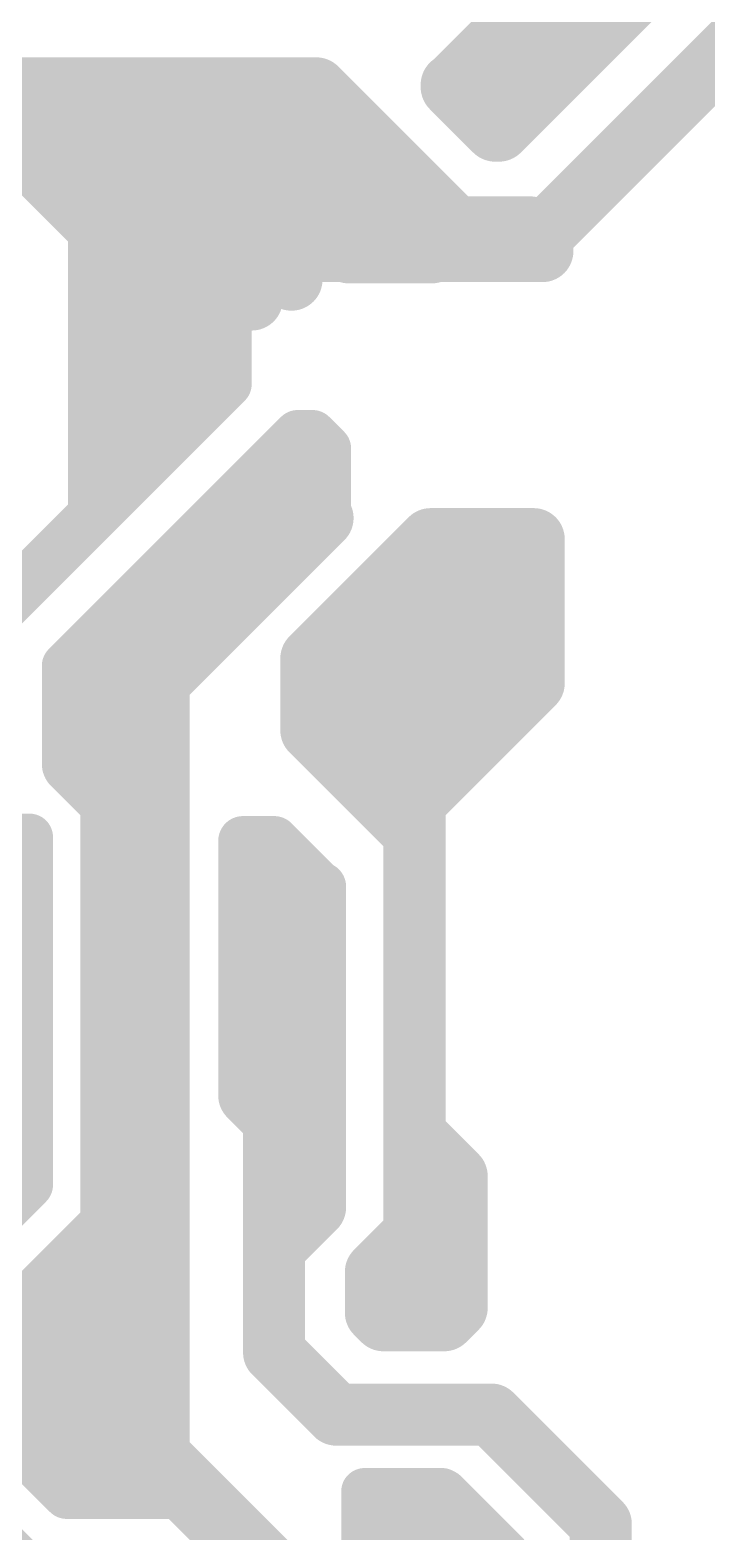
# Model space of a CAD drawing. Extents: x 13 to 23.9, y 0.2 to 11.6.
# Drawn here: x 17.066 to 17.61, y 8.956 to 10.165 of the extents above; entities that cross this region are included whole.
import ezdxf

# ---------------------------------------------------------------- set-up
doc = ezdxf.new("R2010")
doc.units = 0
doc.header["$MEASUREMENT"] = 0
doc.layers.add('BOTTOM', color=250, linetype='Continuous')
doc.layers.get('0').off()

# ---------------------------------------------------------------- blocks, each defined once
blk = doc.blocks.new('UNIT_DISC')
at = {"linetype": 'Continuous', "const_width": 0.5}
blk.add_lwpolyline([(0.25, 0, 1), (-0.25, 0, 1)], format="xyb", close=True, dxfattribs=at)
blk = doc.blocks.new('SHAPE_EL_780_780_0_0_0_0')
at = {"xscale": 0.078, "yscale": 0.078, "zscale": 0.078}
blk.add_blockref('UNIT_DISC', (0, 0), dxfattribs=at)
blk = doc.blocks.new('P_EX78Y78D16A')
at = {"layer": 'BOTTOM'}
blk.add_blockref('SHAPE_EL_780_780_0_0_0_0', (0, 0), dxfattribs=at)
blk = doc.blocks.new('C18')
for p in [(16.93, 9.1), (17.07, 9.1)]:
    blk.add_blockref('P_EX78Y78D16A', p)
blk = doc.blocks.new('R39')
for p in [(17.336, 10.012), (17.337, 9.612)]:
    blk.add_blockref('P_EX78Y78D16A', p)
blk = doc.blocks.new('JP6')
for p in [(17.375, 9.15), (17.375, 8.95)]:
    blk.add_blockref('P_EX78Y78D16A', p)
blk = doc.blocks.new('JP7')
for p in [(17.262, 10.487), (17.262, 9.787)]:
    blk.add_blockref('P_EX78Y78D16A', p)
blk = doc.blocks.new('R40')
for p in [(17.436, 10.125), (17.437, 9.725)]:
    blk.add_blockref('P_EX78Y78D16A', p)
blk = doc.blocks.new('SHAPE_OV_800_1100_0_0_0_0')
at = {"linetype": 'Continuous', "const_width": 0.08}
blk.add_lwpolyline([(0, -0.015), (0, 0.015)], dxfattribs=at)
at = {"xscale": 0.08, "yscale": 0.08, "zscale": 0.08}
for p in [(0, 0.015), (0, -0.015)]:
    blk.add_blockref('UNIT_DISC', p, dxfattribs=at)
blk = doc.blocks.new('P_OX80Y110D17A')
at = {"layer": 'BOTTOM'}
blk.add_blockref('SHAPE_OV_800_1100_0_0_0_0', (0, 0), dxfattribs=at)
blk = doc.blocks.new('U4')
for p in [(17.04, 9.451), (17.15, 9.451), (17.26, 9.451)]:
    blk.add_blockref('P_OX80Y110D17A', p)
blk = doc.blocks.new('POLY_S7_L2_26442')
at = {"layer": 'BOTTOM'}
for points in [[(17.179, 9.246), (17.098, 8.993), (17.13, 9.25)], [(17.13, 9.25), (17.098, 8.993), (17.122, 9.197)], [(17.171, 8.995), (17.098, 8.993), (17.179, 9.246)], [(17.122, 9.197), (17.098, 8.993), (17.034, 9.112)], [(17.034, 9.112), (17.098, 8.993), (17.03, 9.067)]]:
    blk.add_solid(points, dxfattribs=at)

msp = doc.modelspace()

# ---------------------------------------------------------------- linework, layer by layer
at = {"layer": 'BOTTOM', "linetype": 'Continuous'}
for points, const_width in [([(17.483, 10.005), (17.722, 10.244)], 0.05), ([(17.4, 10.124), (17.513, 10.237)], 0.038), ([(17.426, 10.112), (17.527, 10.213)], 0.05), ([(17.443, 10.084), (17.564, 10.205)], 0.05), ([(17.437, 10.129), (17.507, 10.199)], 0.038), ([(17.475, 10.125), (17.55, 10.2)], 0.038), ([(17.477, 10.121), (17.55, 10.194)], 0.038), ([(17.419, 10.129), (17.437, 10.129)], 0.038), ([(16.841, 10.124), (17.076, 10.124)], 0.038), ([(17.066, 10.118), (17.296, 10.118)], 0.05), ([(17.076, 10.124), (17.085, 10.115)], 0.038), ([(17.296, 10.118), (17.409, 10.005)], 0.05), ([(17.405, 10.119), (17.405, 10.121)], 0.05), ([(17.405, 10.119), (17.44, 10.084)], 0.05), ([(17.085, 10.115), (17.191, 10.115)], 0.038), ([(17.108, 10.079), (17.147, 10.118)], 0.03), ([(17.266, 10.102), (17.324, 10.044)], 0.05), ([(16.845, 10.1), (17.079, 10.1)], 0.038), ([(17.15, 9.862), (17.15, 10.1)], 0.038), ([(17.08, 10.095), (17.17, 10.095)], 0.03), ([(17.15, 9.825), (17.15, 10.1)], 0.02), ([(17.44, 10.084), (17.443, 10.084)], 0.05), ([(16.792, 10.079), (17.108, 10.079)], 0.03), ([(16.813, 10.075), (17.262, 10.075)], 0.038), ([(17.244, 9.948), (17.244, 10.064)], 0.05), ([(17.048, 10.064), (17.129, 9.983)], 0.03), ([(17.194, 10.052), (17.205, 10.063)], 0.03), ([(17.205, 10.063), (17.216, 10.063)], 0.03), ([(17.276, 9.964), (17.276, 10.057)], 0.05), ([(17.087, 10.052), (17.088, 10.052)], 0.03), ([(17.087, 10.052), (17.168, 10.052)], 0.03), ([(17.088, 10.052), (17.107, 10.033)], 0.03), ([(17.168, 10.052), (17.189, 10.031)], 0.03), ([(17.194, 10.052), (17.226, 10.052)], 0.03), ([(17.226, 10.052), (17.234, 10.06)], 0.03), ([(17.294, 10.015), (17.335, 10.056)], 0.038), ([(17.324, 10.044), (17.34, 10.044)], 0.05), ([(17.335, 10.056), (17.357, 10.056)], 0.038), ([(17.348, 10.05), (17.364, 10.05)], 0.05), ([(17.115, 9.775), (17.115, 10.04)], 0.038), ([(17.107, 10.033), (17.171, 10.033)], 0.03), ([(17.171, 9.828), (17.171, 10.033)], 0.03), ([(17.194, 9.859), (17.194, 10.029)], 0.038), ([(17.225, 9.88), (17.225, 10.029)], 0.038), ([(17.13, 9.814), (17.13, 10.014)], 0.038), ([(17.294, 9.981), (17.294, 10.015)], 0.038), ([(17.336, 10.012), (17.469, 10.012)], 0.038), ([(17.337, 10.012), (17.462, 10.012)], 0.038), ([(17.409, 10.005), (17.483, 10.005)], 0.05), ([(17.438, 9.981), (17.469, 10.012)], 0.038), ([(17.322, 9.986), (17.389, 9.986)], 0.05), ([(17.385, 9.987), (17.478, 9.987)], 0.05), ([(17.129, 9.983), (17.13, 9.983)], 0.03), ([(17.294, 9.981), (17.438, 9.981)], 0.038), ([(17.027, 9.682), (17.225, 9.88)], 0.038), ([(17.15, 9.837), (17.15, 9.875)], 0.038), ([(17.15, 9.83), (17.15, 9.885)], 0.02), ([(17.094, 9.653), (17.281, 9.84)], 0.038), ([(17.281, 9.84), (17.293, 9.84)], 0.038), ([(17.293, 9.84), (17.305, 9.828)], 0.038), ([(17.305, 9.789), (17.305, 9.828)], 0.038), ([(17.23, 9.759), (17.289, 9.818)], 0.038), ([(17.1, 9.65), (17.225, 9.775)], 0.05), ([(17.169, 9.64), (17.301, 9.772)], 0.05), ([(17.225, 9.775), (17.262, 9.775)], 0.05), ([(17.305, 9.771), (17.305, 9.79)], 0.038), ([(16.96, 9.62), (17.115, 9.775)], 0.038), ([(17.271, 9.737), (17.305, 9.771)], 0.038), ([(17.292, 9.659), (17.388, 9.755)], 0.05), ([(17.388, 9.755), (17.471, 9.755)], 0.05), ([(17.471, 9.639), (17.471, 9.755)], 0.05), ([(17.433, 9.642), (17.433, 9.736)], 0.05), ([(17.131, 9.648), (17.217, 9.734)], 0.05), ([(17.197, 9.737), (17.271, 9.737)], 0.038), ([(17.399, 9.582), (17.399, 9.734)], 0.05), ([(17.1, 9.65), (17.175, 9.725)], 0.04), ([(17.364, 9.595), (17.364, 9.699)], 0.05), ([(17.351, 9.667), (17.351, 9.676)], 0.05), ([(17.319, 9.635), (17.351, 9.667)], 0.05), ([(17.292, 9.601), (17.292, 9.659)], 0.05), ([(17.1, 9.6), (17.1, 9.65)], 0.05), ([(17.1, 9.587), (17.1, 9.65)], 0.04), ([(17.131, 9.574), (17.131, 9.648)], 0.05), ([(17.169, 9.486), (17.169, 9.64)], 0.05), ([(17.367, 9.535), (17.471, 9.639)], 0.05), ([(17.386, 9.595), (17.433, 9.642)], 0.05), ([(17.1, 9.575), (17.1, 9.637)], 0.05), ([(17.337, 9.612), (17.375, 9.574)], 0.05), ([(17.1, 9.574), (17.1, 9.6)], 0.05), ([(17.292, 9.601), (17.375, 9.518)], 0.05), ([(17.1, 9.574), (17.162, 9.512)], 0.05), ([(17.375, 9.15), (17.375, 9.574)], 0.05), ([(17.131, 9.492), (17.131, 9.565)], 0.05), ([(17.375, 9.517), (17.375, 9.518)], 0.05), ([(17.005, 9.515), (17.065, 9.515)], 0.038), ([(17.065, 9.475), (17.065, 9.515)], 0.038), ([(17.125, 9.515), (17.175, 9.515)], 0.038), ([(17.125, 9.44), (17.125, 9.515)], 0.038), ([(17.175, 9.295), (17.175, 9.515)], 0.038), ([(17.237, 9.325), (17.237, 9.512)], 0.04), ([(17.237, 9.512), (17.262, 9.512)], 0.04), ([(17.262, 9.512), (17.3, 9.474)], 0.04), ([(17.005, 9.505), (17.065, 9.505)], 0.038), ([(17.065, 9.255), (17.065, 9.505)], 0.038), ([(17.3, 9.337), (17.3, 9.475)], 0.04), ([(17.3, 9.387), (17.3, 9.474)], 0.04), ([(17.125, 9.205), (17.125, 9.46)], 0.038), ([(17.262, 9.1), (17.262, 9.45)], 0.05), ([(17.15, 9.25), (17.15, 9.425)], 0.04), ([(17.175, 9.02), (17.175, 9.427)], 0.038), ([(17.295, 9.217), (17.295, 9.381)], 0.05), ([(17.242, 9.307), (17.242, 9.342)], 0.05), ([(17.242, 9.307), (17.259, 9.29)], 0.05), ([(17.065, 9.235), (17.065, 9.285)], 0.038), ([(17.376, 9.275), (17.409, 9.242)], 0.05), ([(16.935, 9.15), (17.05, 9.265)], 0.038), ([(17.409, 9.136), (17.409, 9.242)], 0.05), ([(16.925, 9.095), (17.065, 9.235)], 0.038), ([(17.375, 9.196), (17.375, 9.239)], 0.05), ([(17.262, 9.184), (17.295, 9.217)], 0.05), ([(17.03, 9.11), (17.125, 9.205)], 0.038), ([(17.344, 9.165), (17.375, 9.196)], 0.05), ([(17.38, 9.158), (17.38, 9.185)], 0.05), ([(17.344, 9.132), (17.344, 9.165)], 0.05), ([(17.344, 9.132), (17.35, 9.126)], 0.05), ([(17.399, 9.126), (17.409, 9.136)], 0.05), ([(17.35, 9.126), (17.399, 9.126)], 0.05), ([(17.262, 9.1), (17.312, 9.05)], 0.05), ([(17.275, 9.087), (17.312, 9.05)], 0.05), ([(17.312, 9.05), (17.437, 9.05)], 0.05), ([(17.437, 9.05), (17.525, 8.962)], 0.05), ([(16.94, 9.05), (17.07, 8.92)], 0.038), ([(17.03, 9.05), (17.095, 8.985)], 0.038), ([(17.175, 9.02), (17.341, 8.854)], 0.038), ([(17.175, 8.995), (17.28, 8.89)], 0.038), ([(17.095, 8.985), (17.2, 8.985)], 0.038), ([(17.2, 8.985), (17.275, 8.91)], 0.038), ([(17.215, 8.98), (17.31, 8.885)], 0.038), ([(17.335, 8.947), (17.335, 8.988)], 0.038), ([(17.335, 8.988), (17.397, 8.988)], 0.038), ([(17.359, 8.988), (17.397, 8.988)], 0.038), ([(17.384, 8.987), (17.397, 8.987)], 0.038), ([(17.397, 8.984), (17.397, 8.988)], 0.038), ([(17.399, 8.987), (17.45, 8.936)], 0.038), ([(17.389, 8.976), (17.435, 8.93)], 0.038), ([(17.525, 8.025), (17.525, 8.962)], 0.05), ([(17.375, 8.95), (17.425, 8.9)], 0.05), ([(17.375, 8.95), (17.437, 8.888)], 0.05), ([(17.335, 8.947), (17.425, 8.857)], 0.038)]:
    msp.add_lwpolyline(points, dxfattribs=dict(at, const_width=const_width))

# ---------------------------------------------------------------- block references
for name in ['JP7', 'R40', 'R39', 'U4', 'POLY_S7_L2_26442', 'JP6', 'C18']:
    msp.add_blockref(name, (0, 0))
at = {"layer": 'BOTTOM'}
for p, xscale, yscale, zscale in [((17.419, 10.129), 0.038, 0.038, 0.038), ((17.437, 10.129), 0.038, 0.038, 0.038), ((17.437, 10.129), 0.038, 0.038, 0.038), ((17.066, 10.118), 0.05, 0.05, 0.05), ((17.076, 10.124), 0.038, 0.038, 0.038), ((17.076, 10.124), 0.038, 0.038, 0.038), ((17.296, 10.118), 0.05, 0.05, 0.05), ((17.296, 10.118), 0.05, 0.05, 0.05), ((17.405, 10.121), 0.05, 0.05, 0.05), ((17.405, 10.119), 0.05, 0.05, 0.05), ((17.405, 10.119), 0.05, 0.05, 0.05), ((17.4, 10.124), 0.038, 0.038, 0.038), ((17.426, 10.112), 0.05, 0.05, 0.05), ((17.475, 10.125), 0.038, 0.038, 0.038), ((17.477, 10.121), 0.038, 0.038, 0.038), ((17.085, 10.115), 0.038, 0.038, 0.038), ((17.085, 10.115), 0.038, 0.038, 0.038), ((17.147, 10.118), 0.03, 0.03, 0.03), ((17.191, 10.115), 0.038, 0.038, 0.038), ((17.266, 10.102), 0.05, 0.05, 0.05), ((17.079, 10.1), 0.038, 0.038, 0.038), ((17.15, 10.1), 0.038, 0.038, 0.038), ((17.08, 10.095), 0.03, 0.03, 0.03), ((17.15, 10.1), 0.02, 0.02, 0.02), ((17.17, 10.095), 0.03, 0.03, 0.03), ((17.44, 10.084), 0.05, 0.05, 0.05), ((17.44, 10.084), 0.05, 0.05, 0.05), ((17.443, 10.084), 0.05, 0.05, 0.05), ((17.443, 10.084), 0.05, 0.05, 0.05), ((17.108, 10.079), 0.03, 0.03, 0.03), ((17.108, 10.079), 0.03, 0.03, 0.03), ((17.244, 10.064), 0.05, 0.05, 0.05), ((17.262, 10.075), 0.038, 0.038, 0.038), ((17.205, 10.063), 0.03, 0.03, 0.03), ((17.205, 10.063), 0.03, 0.03, 0.03), ((17.216, 10.063), 0.03, 0.03, 0.03), ((17.276, 10.057), 0.05, 0.05, 0.05), ((17.087, 10.052), 0.03, 0.03, 0.03), ((17.087, 10.052), 0.03, 0.03, 0.03), ((17.088, 10.052), 0.03, 0.03, 0.03), ((17.088, 10.052), 0.03, 0.03, 0.03), ((17.168, 10.052), 0.03, 0.03, 0.03), ((17.168, 10.052), 0.03, 0.03, 0.03), ((17.194, 10.052), 0.03, 0.03, 0.03), ((17.194, 10.052), 0.03, 0.03, 0.03), ((17.226, 10.052), 0.03, 0.03, 0.03), ((17.226, 10.052), 0.03, 0.03, 0.03), ((17.234, 10.06), 0.03, 0.03, 0.03), ((17.324, 10.044), 0.05, 0.05, 0.05), ((17.324, 10.044), 0.05, 0.05, 0.05), ((17.34, 10.044), 0.05, 0.05, 0.05), ((17.335, 10.056), 0.038, 0.038, 0.038), ((17.335, 10.056), 0.038, 0.038, 0.038), ((17.348, 10.05), 0.05, 0.05, 0.05), ((17.357, 10.056), 0.038, 0.038, 0.038), ((17.364, 10.05), 0.05, 0.05, 0.05), ((17.115, 10.04), 0.038, 0.038, 0.038), ((17.107, 10.033), 0.03, 0.03, 0.03), ((17.107, 10.033), 0.03, 0.03, 0.03), ((17.171, 10.033), 0.03, 0.03, 0.03), ((17.171, 10.033), 0.03, 0.03, 0.03), ((17.189, 10.031), 0.03, 0.03, 0.03), ((17.194, 10.029), 0.038, 0.038, 0.038), ((17.225, 10.029), 0.038, 0.038, 0.038), ((17.13, 10.014), 0.038, 0.038, 0.038), ((17.294, 10.015), 0.038, 0.038, 0.038), ((17.294, 10.015), 0.038, 0.038, 0.038), ((17.336, 10.012), 0.038, 0.038, 0.038), ((17.337, 10.012), 0.038, 0.038, 0.038), ((17.409, 10.005), 0.05, 0.05, 0.05), ((17.409, 10.005), 0.05, 0.05, 0.05), ((17.462, 10.012), 0.038, 0.038, 0.038), ((17.469, 10.012), 0.038, 0.038, 0.038), ((17.469, 10.012), 0.038, 0.038, 0.038), ((17.483, 10.005), 0.05, 0.05, 0.05), ((17.483, 10.005), 0.05, 0.05, 0.05), ((17.322, 9.986), 0.05, 0.05, 0.05), ((17.385, 9.987), 0.05, 0.05, 0.05), ((17.389, 9.986), 0.05, 0.05, 0.05), ((17.478, 9.987), 0.05, 0.05, 0.05), ((17.129, 9.983), 0.03, 0.03, 0.03), ((17.129, 9.983), 0.03, 0.03, 0.03), ((17.13, 9.983), 0.03, 0.03, 0.03), ((17.294, 9.981), 0.038, 0.038, 0.038), ((17.294, 9.981), 0.038, 0.038, 0.038), ((17.438, 9.981), 0.038, 0.038, 0.038), ((17.438, 9.981), 0.038, 0.038, 0.038), ((17.276, 9.964), 0.05, 0.05, 0.05), ((17.244, 9.948), 0.05, 0.05, 0.05), ((17.15, 9.875), 0.038, 0.038, 0.038), ((17.15, 9.885), 0.02, 0.02, 0.02), ((17.225, 9.88), 0.038, 0.038, 0.038), ((17.225, 9.88), 0.038, 0.038, 0.038), ((17.15, 9.862), 0.038, 0.038, 0.038), ((17.194, 9.859), 0.038, 0.038, 0.038), ((17.281, 9.84), 0.038, 0.038, 0.038), ((17.281, 9.84), 0.038, 0.038, 0.038), ((17.293, 9.84), 0.038, 0.038, 0.038), ((17.293, 9.84), 0.038, 0.038, 0.038), ((17.15, 9.837), 0.038, 0.038, 0.038), ((17.305, 9.828), 0.038, 0.038, 0.038), ((17.305, 9.828), 0.038, 0.038, 0.038), ((17.15, 9.83), 0.02, 0.02, 0.02), ((17.15, 9.825), 0.02, 0.02, 0.02), ((17.171, 9.828), 0.03, 0.03, 0.03), ((17.289, 9.818), 0.038, 0.038, 0.038), ((17.13, 9.814), 0.038, 0.038, 0.038), ((17.225, 9.775), 0.05, 0.05, 0.05), ((17.225, 9.775), 0.05, 0.05, 0.05), ((17.262, 9.775), 0.05, 0.05, 0.05), ((17.301, 9.772), 0.05, 0.05, 0.05), ((17.305, 9.79), 0.038, 0.038, 0.038), ((17.305, 9.789), 0.038, 0.038, 0.038), ((17.115, 9.775), 0.038, 0.038, 0.038), ((17.115, 9.775), 0.038, 0.038, 0.038), ((17.305, 9.771), 0.038, 0.038, 0.038), ((17.305, 9.771), 0.038, 0.038, 0.038), ((17.23, 9.759), 0.038, 0.038, 0.038), ((17.388, 9.755), 0.05, 0.05, 0.05), ((17.388, 9.755), 0.05, 0.05, 0.05), ((17.471, 9.755), 0.05, 0.05, 0.05), ((17.471, 9.755), 0.05, 0.05, 0.05), ((17.433, 9.736), 0.05, 0.05, 0.05), ((17.197, 9.737), 0.038, 0.038, 0.038), ((17.217, 9.734), 0.05, 0.05, 0.05), ((17.271, 9.737), 0.038, 0.038, 0.038), ((17.271, 9.737), 0.038, 0.038, 0.038), ((17.399, 9.734), 0.05, 0.05, 0.05), ((17.175, 9.725), 0.04, 0.04, 0.04), ((17.364, 9.699), 0.05, 0.05, 0.05), ((17.351, 9.676), 0.05, 0.05, 0.05), ((17.351, 9.667), 0.05, 0.05, 0.05), ((17.351, 9.667), 0.05, 0.05, 0.05), ((17.292, 9.659), 0.05, 0.05, 0.05), ((17.292, 9.659), 0.05, 0.05, 0.05), ((17.1, 9.65), 0.05, 0.05, 0.05), ((17.1, 9.65), 0.05, 0.05, 0.05), ((17.094, 9.653), 0.038, 0.038, 0.038), ((17.1, 9.65), 0.04, 0.04, 0.04), ((17.1, 9.65), 0.04, 0.04, 0.04), ((17.131, 9.648), 0.05, 0.05, 0.05), ((17.131, 9.648), 0.05, 0.05, 0.05), ((17.169, 9.64), 0.05, 0.05, 0.05), ((17.169, 9.64), 0.05, 0.05, 0.05), ((17.433, 9.642), 0.05, 0.05, 0.05), ((17.433, 9.642), 0.05, 0.05, 0.05), ((17.471, 9.639), 0.05, 0.05, 0.05), ((17.471, 9.639), 0.05, 0.05, 0.05), ((17.1, 9.637), 0.05, 0.05, 0.05), ((17.319, 9.635), 0.05, 0.05, 0.05), ((17.337, 9.612), 0.05, 0.05, 0.05), ((17.1, 9.6), 0.05, 0.05, 0.05), ((17.1, 9.6), 0.05, 0.05, 0.05), ((17.292, 9.601), 0.05, 0.05, 0.05), ((17.292, 9.601), 0.05, 0.05, 0.05), ((17.364, 9.595), 0.05, 0.05, 0.05), ((17.386, 9.595), 0.05, 0.05, 0.05), ((17.1, 9.587), 0.04, 0.04, 0.04), ((17.399, 9.582), 0.05, 0.05, 0.05), ((17.1, 9.575), 0.05, 0.05, 0.05), ((17.1, 9.574), 0.05, 0.05, 0.05), ((17.1, 9.574), 0.05, 0.05, 0.05), ((17.131, 9.574), 0.05, 0.05, 0.05), ((17.375, 9.574), 0.05, 0.05, 0.05), ((17.375, 9.574), 0.05, 0.05, 0.05), ((17.131, 9.565), 0.05, 0.05, 0.05), ((17.367, 9.535), 0.05, 0.05, 0.05), ((17.375, 9.518), 0.05, 0.05, 0.05), ((17.375, 9.518), 0.05, 0.05, 0.05), ((17.065, 9.515), 0.038, 0.038, 0.038), ((17.065, 9.515), 0.038, 0.038, 0.038), ((17.125, 9.515), 0.038, 0.038, 0.038), ((17.125, 9.515), 0.038, 0.038, 0.038), ((17.162, 9.512), 0.05, 0.05, 0.05), ((17.175, 9.515), 0.038, 0.038, 0.038), ((17.175, 9.515), 0.038, 0.038, 0.038), ((17.237, 9.512), 0.04, 0.04, 0.04), ((17.237, 9.512), 0.04, 0.04, 0.04), ((17.262, 9.512), 0.04, 0.04, 0.04), ((17.262, 9.512), 0.04, 0.04, 0.04), ((17.375, 9.517), 0.05, 0.05, 0.05), ((17.065, 9.505), 0.038, 0.038, 0.038), ((17.065, 9.505), 0.038, 0.038, 0.038), ((17.131, 9.492), 0.05, 0.05, 0.05), ((17.169, 9.486), 0.05, 0.05, 0.05), ((17.3, 9.475), 0.04, 0.04, 0.04), ((17.065, 9.475), 0.038, 0.038, 0.038), ((17.3, 9.474), 0.04, 0.04, 0.04), ((17.3, 9.474), 0.04, 0.04, 0.04), ((17.125, 9.46), 0.038, 0.038, 0.038), ((17.262, 9.45), 0.05, 0.05, 0.05), ((17.125, 9.44), 0.038, 0.038, 0.038), ((17.15, 9.425), 0.04, 0.04, 0.04), ((17.175, 9.427), 0.038, 0.038, 0.038), ((17.295, 9.381), 0.05, 0.05, 0.05), ((17.3, 9.387), 0.04, 0.04, 0.04), ((17.242, 9.342), 0.05, 0.05, 0.05), ((17.3, 9.337), 0.04, 0.04, 0.04), ((17.237, 9.325), 0.04, 0.04, 0.04), ((17.242, 9.307), 0.05, 0.05, 0.05), ((17.242, 9.307), 0.05, 0.05, 0.05), ((17.175, 9.295), 0.038, 0.038, 0.038), ((17.259, 9.29), 0.05, 0.05, 0.05), ((17.065, 9.285), 0.038, 0.038, 0.038), ((17.376, 9.275), 0.05, 0.05, 0.05), ((17.05, 9.265), 0.038, 0.038, 0.038), ((17.065, 9.255), 0.038, 0.038, 0.038), ((17.15, 9.25), 0.04, 0.04, 0.04), ((17.409, 9.242), 0.05, 0.05, 0.05), ((17.409, 9.242), 0.05, 0.05, 0.05), ((17.065, 9.235), 0.038, 0.038, 0.038), ((17.065, 9.235), 0.038, 0.038, 0.038), ((17.375, 9.239), 0.05, 0.05, 0.05), ((17.295, 9.217), 0.05, 0.05, 0.05), ((17.295, 9.217), 0.05, 0.05, 0.05), ((17.125, 9.205), 0.038, 0.038, 0.038), ((17.125, 9.205), 0.038, 0.038, 0.038), ((17.375, 9.196), 0.05, 0.05, 0.05), ((17.375, 9.196), 0.05, 0.05, 0.05), ((17.262, 9.184), 0.05, 0.05, 0.05), ((17.38, 9.185), 0.05, 0.05, 0.05), ((17.344, 9.165), 0.05, 0.05, 0.05), ((17.344, 9.165), 0.05, 0.05, 0.05), ((17.38, 9.158), 0.05, 0.05, 0.05), ((17.375, 9.15), 0.05, 0.05, 0.05), ((17.344, 9.132), 0.05, 0.05, 0.05), ((17.344, 9.132), 0.05, 0.05, 0.05), ((17.409, 9.136), 0.05, 0.05, 0.05), ((17.409, 9.136), 0.05, 0.05, 0.05), ((17.35, 9.126), 0.05, 0.05, 0.05), ((17.35, 9.126), 0.05, 0.05, 0.05), ((17.399, 9.126), 0.05, 0.05, 0.05), ((17.399, 9.126), 0.05, 0.05, 0.05), ((17.262, 9.1), 0.05, 0.05, 0.05), ((17.262, 9.1), 0.05, 0.05, 0.05), ((17.275, 9.087), 0.05, 0.05, 0.05), ((17.312, 9.05), 0.05, 0.05, 0.05), ((17.312, 9.05), 0.05, 0.05, 0.05), ((17.312, 9.05), 0.05, 0.05, 0.05), ((17.437, 9.05), 0.05, 0.05, 0.05), ((17.437, 9.05), 0.05, 0.05, 0.05), ((17.175, 9.02), 0.038, 0.038, 0.038), ((17.175, 9.02), 0.038, 0.038, 0.038), ((17.175, 8.995), 0.038, 0.038, 0.038), ((17.095, 8.985), 0.038, 0.038, 0.038), ((17.095, 8.985), 0.038, 0.038, 0.038), ((17.2, 8.985), 0.038, 0.038, 0.038), ((17.2, 8.985), 0.038, 0.038, 0.038), ((17.215, 8.98), 0.038, 0.038, 0.038), ((17.335, 8.988), 0.038, 0.038, 0.038), ((17.335, 8.988), 0.038, 0.038, 0.038), ((17.359, 8.988), 0.038, 0.038, 0.038), ((17.384, 8.987), 0.038, 0.038, 0.038), ((17.397, 8.988), 0.038, 0.038, 0.038), ((17.397, 8.988), 0.038, 0.038, 0.038), ((17.397, 8.988), 0.038, 0.038, 0.038), ((17.397, 8.987), 0.038, 0.038, 0.038), ((17.397, 8.984), 0.038, 0.038, 0.038), ((17.399, 8.987), 0.038, 0.038, 0.038), ((17.389, 8.976), 0.038, 0.038, 0.038), ((17.525, 8.962), 0.05, 0.05, 0.05), ((17.525, 8.962), 0.05, 0.05, 0.05), ((17.375, 8.95), 0.05, 0.05, 0.05), ((17.375, 8.95), 0.05, 0.05, 0.05), ((17.335, 8.947), 0.038, 0.038, 0.038), ((17.335, 8.947), 0.038, 0.038, 0.038)]:
    msp.add_blockref('UNIT_DISC', p, dxfattribs=dict(at, xscale=xscale, yscale=yscale, zscale=zscale))

doc.saveas('drawing.dxf')
